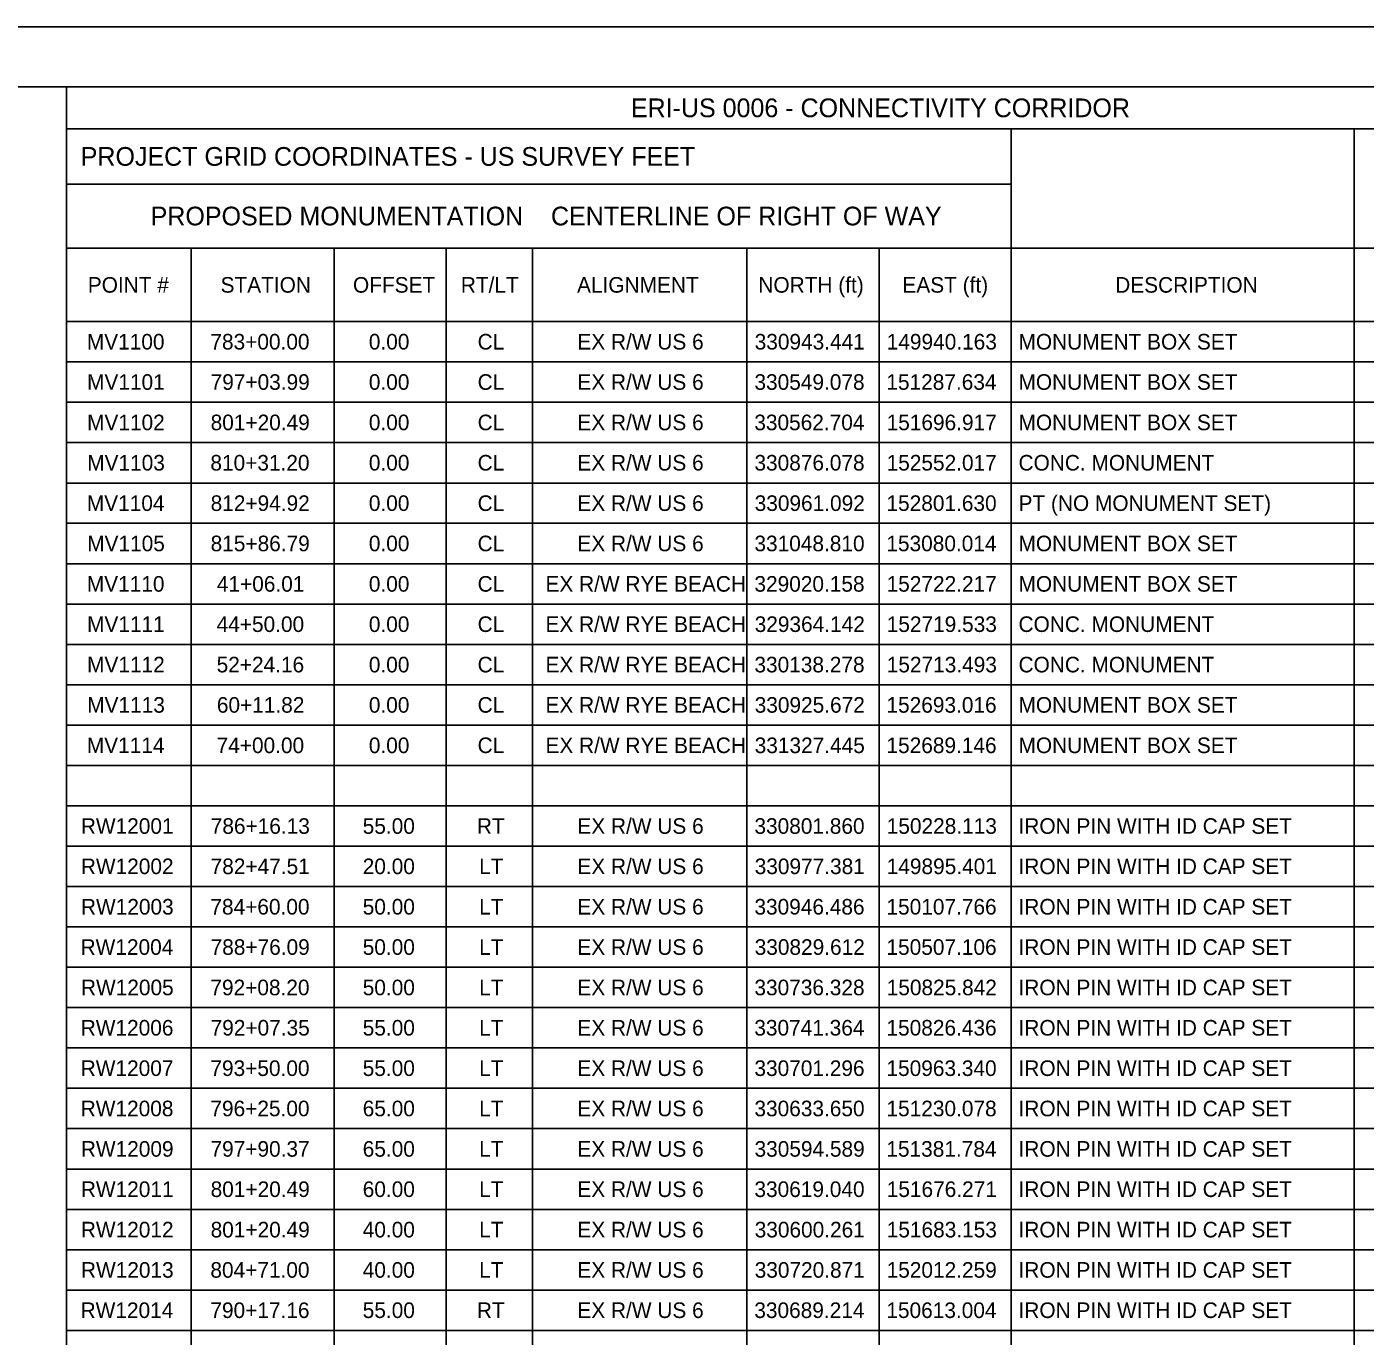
# Model space of a CAD drawing. Extents: x 0 to 34, y 0 to 22.
# Drawn here: x 11.66 to 22.82, y 11.08 to 22 of the extents above; entities that cross this region are included whole.
import ezdxf

# ---------------------------------------------------------------- set-up
doc = ezdxf.new("R2010")
doc.units = 0
for name, color, linetype in [('Default', 7, 'Continuous'), ('SH_Border', 7, 'Continuous'), ('SH_Cut_Line', 7, 'Continuous')]:
    doc.layers.add(name, color=color, linetype=linetype)

msp = doc.modelspace()

# ---------------------------------------------------------------- linework, layer by layer
at = {"layer": 'Default'}
for p, q in [((11.995, 21.5), (28.284, 21.5)), ((11.995, 21.5), (11.995, 0.699)), ((11.995, 21.148), (28.284, 21.148)), ((19.872, 21.148), (19.872, 1.036)), ((22.732, 21.148), (22.732, 0.699)), ((11.995, 20.689), (19.872, 20.689)), ((11.995, 20.154), (28.284, 20.154)), ((13.035, 20.154), (13.035, 1.036)), ((14.228, 20.154), (14.228, 1.036)), ((15.161, 20.154), (15.161, 1.036)), ((15.88, 20.154), (15.88, 1.036)), ((17.669, 20.154), (17.669, 1.036)), ((18.77, 20.154), (18.77, 1.036)), ((11.995, 19.542), (28.284, 19.542)), ((11.995, 19.206), (28.284, 19.206)), ((11.995, 18.869), (28.284, 18.869)), ((11.995, 18.533), (28.284, 18.533)), ((11.995, 18.196), (28.284, 18.196)), ((11.995, 17.86), (28.284, 17.86)), ((11.995, 17.523), (28.284, 17.523)), ((11.995, 17.187), (28.284, 17.187)), ((11.995, 16.85), (28.284, 16.85)), ((11.995, 16.514), (28.284, 16.514)), ((11.995, 16.177), (28.284, 16.177)), ((11.995, 15.841), (28.284, 15.841)), ((11.995, 15.505), (28.284, 15.505)), ((11.995, 15.168), (28.284, 15.168)), ((11.995, 14.832), (28.284, 14.832)), ((11.995, 14.495), (28.284, 14.495)), ((11.995, 14.159), (28.284, 14.159)), ((11.995, 13.822), (28.284, 13.822)), ((11.995, 13.486), (28.284, 13.486)), ((11.995, 13.149), (28.284, 13.149)), ((11.995, 12.813), (28.284, 12.813)), ((11.995, 12.476), (28.284, 12.476)), ((11.995, 12.14), (28.284, 12.14)), ((11.995, 11.803), (28.284, 11.803)), ((11.995, 11.467), (28.284, 11.467)), ((11.995, 11.13), (28.284, 11.13))]:
    msp.add_line(p, q, dxfattribs=at)
at = {"layer": 'SH_Border'}
msp.add_lwpolyline([(1.5, 21.5), (33.5, 21.5), (33.5, 0.5), (1.5, 0.5)], close=True, dxfattribs=at)
at = {"layer": 'SH_Cut_Line'}
msp.add_lwpolyline([(0, 0), (34, 0), (34, 22), (0, 22)], close=True, dxfattribs=at)

# ---------------------------------------------------------------- texts
at = {"layer": 'Default'}
for s, height, p in [('ERI-US 0006 - CONNECTIVITY CORRIDOR                                     116570', 0.156, (16.701, 21.246)), (' PROJECT GRID COORDINATES - US SURVEY FEET', 0.156, (12.056, 20.841)), ('PROPOSED MONUMENTATION    CENTERLINE OF RIGHT OF WAY', 0.156, (12.697, 20.344)), ('POINT #', 0.13, (12.173, 19.783)), ('STATION', 0.13, (13.28, 19.783)), ('OFFSET', 0.13, (14.384, 19.783)), ('RT/LT', 0.13, (15.283, 19.783)), ('ALIGNMENT', 0.13, (16.252, 19.783)), ('NORTH (ft)', 0.13, (17.764, 19.783)), ('EAST (ft)', 0.13, (18.965, 19.783)), ('DESCRIPTION', 0.13, (20.739, 19.783)), ('MV1100', 0.13, (12.165, 19.309)), ('783+00.00', 0.13, (13.195, 19.309)), ('0.00', 0.13, (14.516, 19.309)), ('CL', 0.13, (15.423, 19.309)), ('EX R/W US 6', 0.13, (16.255, 19.309)), ('330943.441', 0.13, (17.733, 19.309)), ('149940.163', 0.13, (18.834, 19.309)), ('MONUMENT BOX SET', 0.13, (19.933, 19.309)), ('MV1101', 0.13, (12.167, 18.973)), ('797+03.99', 0.13, (13.197, 18.973)), ('0.00', 0.13, (14.516, 18.973)), ('CL', 0.13, (15.423, 18.973)), ('EX R/W US 6', 0.13, (16.255, 18.973)), ('330549.078', 0.13, (17.731, 18.973)), ('151287.634', 0.13, (18.831, 18.973)), ('MONUMENT BOX SET', 0.13, (19.933, 18.973)), ('MV1102', 0.13, (12.167, 18.636)), ('801+20.49', 0.13, (13.197, 18.636)), ('0.00', 0.13, (14.516, 18.636)), ('CL', 0.13, (15.423, 18.636)), ('EX R/W US 6', 0.13, (16.255, 18.636)), ('330562.704', 0.13, (17.73, 18.636)), ('151696.917', 0.13, (18.833, 18.636)), ('MONUMENT BOX SET', 0.13, (19.933, 18.636)), ('MV1103', 0.13, (12.168, 18.3)), ('810+31.20', 0.13, (13.195, 18.3)), ('0.00', 0.13, (14.516, 18.3)), ('CL', 0.13, (15.423, 18.3)), ('EX R/W US 6', 0.13, (16.255, 18.3)), ('330876.078', 0.13, (17.731, 18.3)), ('152552.017', 0.13, (18.833, 18.3)), ('CONC. MONUMENT', 0.13, (19.933, 18.3)), ('MV1104', 0.13, (12.165, 17.963)), ('812+94.92', 0.13, (13.197, 17.963)), ('0.00', 0.13, (14.516, 17.963)), ('CL', 0.13, (15.423, 17.963)), ('EX R/W US 6', 0.13, (16.255, 17.963)), ('330961.092', 0.13, (17.733, 17.963)), ('152801.630', 0.13, (18.832, 17.963)), ('PT (NO MONUMENT SET)', 0.13, (19.933, 17.963)), ('MV1105', 0.13, (12.168, 17.627)), ('815+86.79', 0.13, (13.197, 17.627)), ('0.00', 0.13, (14.516, 17.627)), ('CL', 0.13, (15.423, 17.627)), ('EX R/W US 6', 0.13, (16.255, 17.627)), ('331048.810', 0.13, (17.731, 17.627)), ('153080.014', 0.13, (18.831, 17.627)), ('MONUMENT BOX SET', 0.13, (19.933, 17.627)), ('MV1110', 0.13, (12.165, 17.29)), ('41+06.01', 0.13, (13.249, 17.29)), ('0.00', 0.13, (14.516, 17.29)), ('CL', 0.13, (15.423, 17.29)), ('EX R/W RYE BEACH', 0.13, (15.989, 17.29)), ('329020.158', 0.13, (17.731, 17.29)), ('152722.217', 0.13, (18.833, 17.29)), ('MONUMENT BOX SET', 0.13, (19.933, 17.29)), ('MV1111', 0.13, (12.167, 16.954)), ('44+50.00', 0.13, (13.247, 16.954)), ('0.00', 0.13, (14.516, 16.954)), ('CL', 0.13, (15.423, 16.954)), ('EX R/W RYE BEACH', 0.13, (15.989, 16.954)), ('329364.142', 0.13, (17.733, 16.954)), ('152719.533', 0.13, (18.834, 16.954)), ('CONC. MONUMENT', 0.13, (19.933, 16.954)), ('MV1112', 0.13, (12.167, 16.617)), ('52+24.16', 0.13, (13.247, 16.617)), ('0.00', 0.13, (14.516, 16.617)), ('CL', 0.13, (15.423, 16.617)), ('EX R/W RYE BEACH', 0.13, (15.989, 16.617)), ('330138.278', 0.13, (17.731, 16.617)), ('152713.493', 0.13, (18.834, 16.617)), ('CONC. MONUMENT', 0.13, (19.933, 16.617)), ('MV1113', 0.13, (12.168, 16.281)), ('60+11.82', 0.13, (13.249, 16.281)), ('0.00', 0.13, (14.516, 16.281)), ('CL', 0.13, (15.423, 16.281)), ('EX R/W RYE BEACH', 0.13, (15.989, 16.281)), ('330925.672', 0.13, (17.733, 16.281)), ('152693.016', 0.13, (18.832, 16.281)), ('MONUMENT BOX SET', 0.13, (19.933, 16.281)), ('MV1114', 0.13, (12.165, 15.944)), ('74+00.00', 0.13, (13.247, 15.944)), ('0.00', 0.13, (14.516, 15.944)), ('CL', 0.13, (15.423, 15.944)), ('EX R/W RYE BEACH', 0.13, (15.989, 15.944)), ('331327.445', 0.13, (17.733, 15.944)), ('152689.146', 0.13, (18.832, 15.944)), ('MONUMENT BOX SET', 0.13, (19.933, 15.944)), ('RW12001', 0.13, (12.115, 15.271)), ('786+16.13', 0.13, (13.198, 15.271)), ('55.00', 0.13, (14.465, 15.271)), ('RT', 0.13, (15.417, 15.271)), ('EX R/W US 6', 0.13, (16.255, 15.271)), ('330801.860', 0.13, (17.731, 15.271)), ('150228.113', 0.13, (18.834, 15.271)), ('IRON PIN WITH ID CAP SET', 0.13, (19.933, 15.271)), ('RW12002', 0.13, (12.115, 14.935)), ('782+47.51', 0.13, (13.197, 14.935)), ('20.00', 0.13, (14.465, 14.935)), ('EX R/W US 6', 0.13, (16.255, 14.935)), ('330977.381', 0.13, (17.733, 14.935)), ('149895.401', 0.13, (18.834, 14.935)), ('IRON PIN WITH ID CAP SET', 0.13, (19.933, 14.935)), ('LT', 0.13, (15.436, 14.935)), ('EX R/W US 6', 0.13, (16.255, 14.598)), ('RW12003', 0.13, (12.116, 14.598)), ('784+60.00', 0.13, (13.195, 14.598)), ('50.00', 0.13, (14.465, 14.598)), ('LT', 0.13, (15.436, 14.598)), ('330946.486', 0.13, (17.731, 14.598)), ('150107.766', 0.13, (18.832, 14.598)), ('IRON PIN WITH ID CAP SET', 0.13, (19.933, 14.598)), ('EX R/W US 6', 0.13, (16.255, 14.262)), ('RW12004', 0.13, (12.113, 14.262)), ('788+76.09', 0.13, (13.197, 14.262)), ('50.00', 0.13, (14.465, 14.262)), ('LT', 0.13, (15.436, 14.262)), ('330829.612', 0.13, (17.733, 14.262)), ('150507.106', 0.13, (18.832, 14.262)), ('IRON PIN WITH ID CAP SET', 0.13, (19.933, 14.262)), ('EX R/W US 6', 0.13, (16.255, 13.925)), ('RW12005', 0.13, (12.116, 13.925)), ('792+08.20', 0.13, (13.195, 13.925)), ('50.00', 0.13, (14.465, 13.925)), ('LT', 0.13, (15.436, 13.925)), ('330736.328', 0.13, (17.731, 13.925)), ('150825.842', 0.13, (18.834, 13.925)), ('IRON PIN WITH ID CAP SET', 0.13, (19.933, 13.925)), ('RW12006', 0.13, (12.114, 13.589)), ('792+07.35', 0.13, (13.197, 13.589)), ('55.00', 0.13, (14.465, 13.589)), ('LT', 0.13, (15.436, 13.589)), ('EX R/W US 6', 0.13, (16.255, 13.589)), ('330741.364', 0.13, (17.73, 13.589)), ('150826.436', 0.13, (18.832, 13.589)), ('IRON PIN WITH ID CAP SET', 0.13, (19.933, 13.589)), ('RW12007', 0.13, (12.114, 13.252)), ('793+50.00', 0.13, (13.195, 13.252)), ('55.00', 0.13, (14.465, 13.252)), ('LT', 0.13, (15.436, 13.252)), ('EX R/W US 6', 0.13, (16.255, 13.252)), ('330701.296', 0.13, (17.731, 13.252)), ('150963.340', 0.13, (18.832, 13.252)), ('IRON PIN WITH ID CAP SET', 0.13, (19.933, 13.252)), ('RW12008', 0.13, (12.114, 12.916)), ('796+25.00', 0.13, (13.195, 12.916)), ('65.00', 0.13, (14.465, 12.916)), ('LT', 0.13, (15.436, 12.916)), ('EX R/W US 6', 0.13, (16.255, 12.916)), ('330633.650', 0.13, (17.731, 12.916)), ('151230.078', 0.13, (18.832, 12.916)), ('IRON PIN WITH ID CAP SET', 0.13, (19.933, 12.916)), ('RW12009', 0.13, (12.115, 12.579)), ('797+90.37', 0.13, (13.196, 12.579)), ('65.00', 0.13, (14.465, 12.579)), ('LT', 0.13, (15.436, 12.579)), ('EX R/W US 6', 0.13, (16.255, 12.579)), ('330594.589', 0.13, (17.732, 12.579)), ('151381.784', 0.13, (18.831, 12.579)), ('IRON PIN WITH ID CAP SET', 0.13, (19.933, 12.579)), ('RW12011', 0.13, (12.115, 12.243)), ('801+20.49', 0.13, (13.197, 12.243)), ('60.00', 0.13, (14.465, 12.243)), ('LT', 0.13, (15.436, 12.243)), ('EX R/W US 6', 0.13, (16.255, 12.243)), ('330619.040', 0.13, (17.731, 12.243)), ('151676.271', 0.13, (18.834, 12.243)), ('IRON PIN WITH ID CAP SET', 0.13, (19.933, 12.243)), ('RW12012', 0.13, (12.115, 11.906)), ('801+20.49', 0.13, (13.197, 11.906)), ('40.00', 0.13, (14.465, 11.906)), ('LT', 0.13, (15.436, 11.906)), ('EX R/W US 6', 0.13, (16.255, 11.906)), ('330600.261', 0.13, (17.733, 11.906)), ('151683.153', 0.13, (18.834, 11.906)), ('IRON PIN WITH ID CAP SET', 0.13, (19.933, 11.906)), ('RW12013', 0.13, (12.116, 11.57)), ('804+71.00', 0.13, (13.195, 11.57)), ('40.00', 0.13, (14.465, 11.57)), ('LT', 0.13, (15.436, 11.57)), ('EX R/W US 6', 0.13, (16.255, 11.57)), ('330720.871', 0.13, (17.733, 11.57)), ('152012.259', 0.13, (18.833, 11.57)), ('IRON PIN WITH ID CAP SET', 0.13, (19.933, 11.57)), ('RW12014', 0.13, (12.113, 11.234)), ('790+17.16', 0.13, (13.195, 11.234)), ('55.00', 0.13, (14.465, 11.234)), ('RT', 0.13, (15.417, 11.234)), ('EX R/W US 6', 0.13, (16.255, 11.234)), ('330689.214', 0.13, (17.73, 11.234)), ('150613.004', 0.13, (18.831, 11.234)), ('IRON PIN WITH ID CAP SET', 0.13, (19.933, 11.234))]:
    msp.add_text(s, height=height, dxfattribs=at).set_placement(p)

doc.saveas('drawing.dxf')
